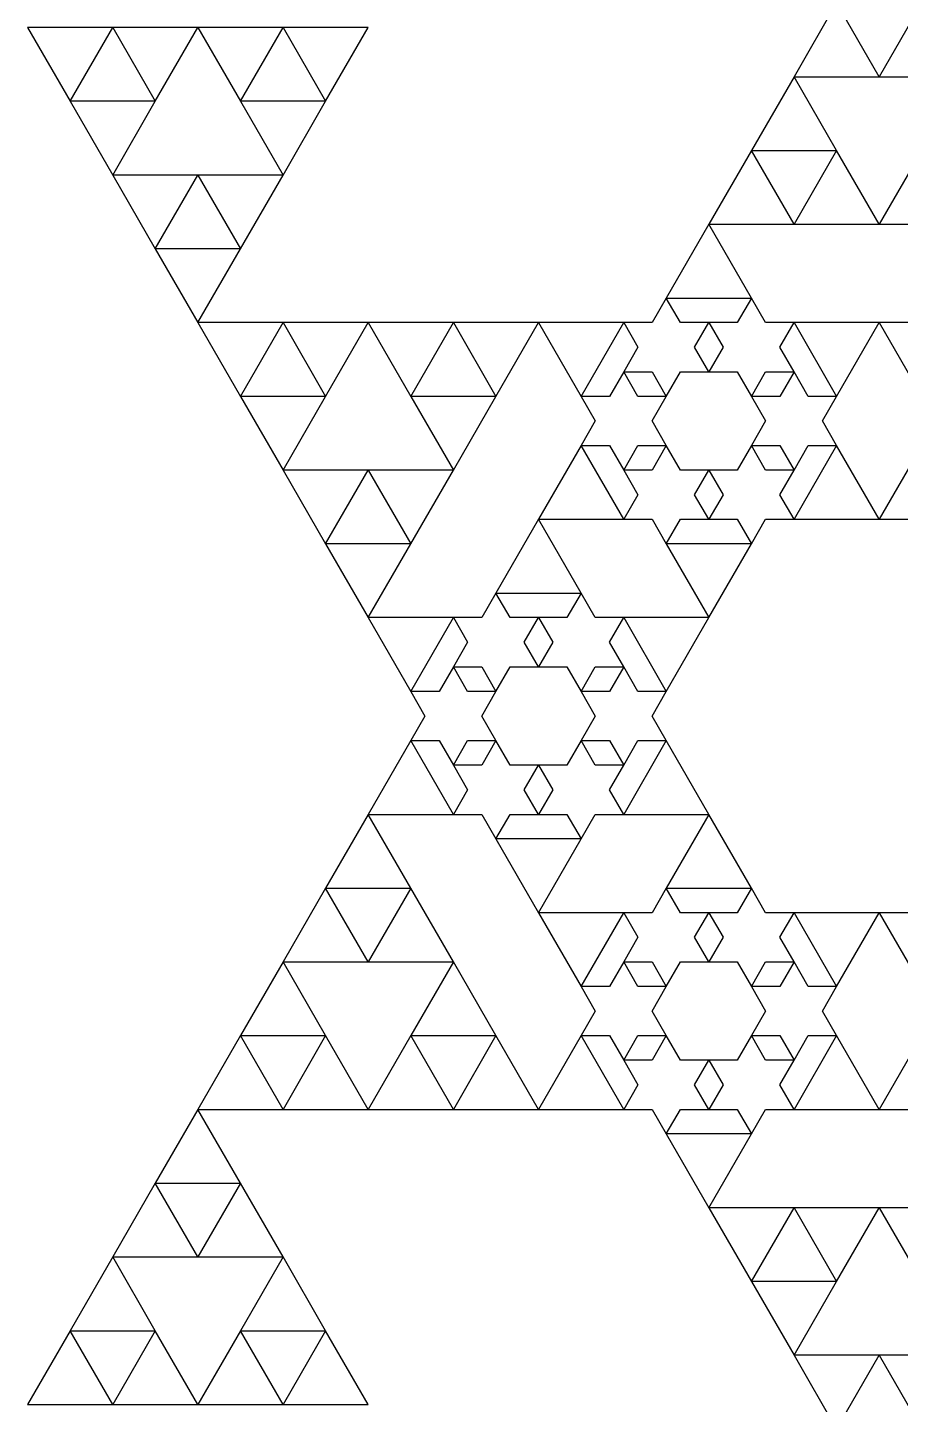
# Model space of a CAD drawing. Header units: metres. Extents: x -50 to 50, y -58 to 58.
# Drawn here: x -22.66 to -18.65, y -3.16 to 3.16 of the extents above; entities that cross this region are included whole.
import ezdxf

# ---------------------------------------------------------------- set-up
doc = ezdxf.new("R2010")
doc.units = ezdxf.units.M

msp = doc.modelspace()

# ---------------------------------------------------------------- linework, layer by layer
for p, q in [((-18.9453, 3.27013), (-19.1406, 2.93184)), ((-18.75, 2.93184), (-18.9453, 3.27013)), ((-18.5547, 3.27013), (-18.75, 2.93184)), ((-22.2656, 3.15738), (-22.6562, 3.15738)), ((-22.6562, 3.15738), (-22.4609, 2.81909)), ((-22.4609, 2.81909), (-22.2656, 3.15738)), ((-21.875, 3.15738), (-22.2656, 3.15738)), ((-22.2656, 3.15738), (-22.0703, 2.81909)), ((-22.0703, 2.81909), (-21.875, 3.15738)), ((-21.4844, 3.15738), (-21.875, 3.15738)), ((-21.875, 3.15738), (-21.6797, 2.81909)), ((-21.6797, 2.81909), (-21.4844, 3.15738)), ((-21.0938, 3.15738), (-21.4844, 3.15738)), ((-21.4844, 3.15738), (-21.2891, 2.81909)), ((-21.2891, 2.81909), (-21.0938, 3.15738)), ((-19.1406, 2.93184), (-19.3359, 2.59355)), ((-19.1406, 2.93184), (-18.75, 2.93184)), ((-18.9453, 2.59355), (-19.1406, 2.93184)), ((-18.75, 2.93184), (-18.3594, 2.93184)), ((-22.0703, 2.81909), (-22.4609, 2.81909)), ((-22.4609, 2.81909), (-22.2656, 2.4808)), ((-22.2656, 2.4808), (-22.0703, 2.81909)), ((-21.2891, 2.81909), (-21.6797, 2.81909)), ((-21.6797, 2.81909), (-21.4844, 2.4808)), ((-21.4844, 2.4808), (-21.2891, 2.81909)), ((-19.3359, 2.59355), (-19.5312, 2.25526)), ((-19.3359, 2.59355), (-18.9453, 2.59355)), ((-19.1406, 2.25526), (-19.3359, 2.59355)), ((-18.9453, 2.59355), (-19.1406, 2.25526)), ((-18.75, 2.25526), (-18.9453, 2.59355)), ((-18.5547, 2.59355), (-18.75, 2.25526)), ((-21.875, 2.4808), (-22.2656, 2.4808)), ((-22.2656, 2.4808), (-22.0703, 2.14252)), ((-22.0703, 2.14252), (-21.875, 2.4808)), ((-21.4844, 2.4808), (-21.875, 2.4808)), ((-21.875, 2.4808), (-21.6797, 2.14252)), ((-21.6797, 2.14252), (-21.4844, 2.4808)), ((-19.5312, 2.25525), (-19.7266, 1.91696)), ((-19.5312, 2.25526), (-19.1406, 2.25526)), ((-19.3359, 1.91696), (-19.5312, 2.25525)), ((-19.1406, 2.25526), (-18.75, 2.25526)), ((-18.75, 2.25526), (-18.3594, 2.25526)), ((-21.6797, 2.14252), (-22.0703, 2.14252)), ((-22.0703, 2.14252), (-21.875, 1.80423)), ((-21.875, 1.80423), (-21.6797, 2.14252)), ((-19.7266, 1.91696), (-19.7917, 1.80421)), ((-19.7266, 1.91696), (-19.3359, 1.91696)), ((-19.6615, 1.80421), (-19.7266, 1.91696)), ((-19.3359, 1.91696), (-19.401, 1.80421)), ((-19.2708, 1.80421), (-19.3359, 1.91696)), ((-21.4844, 1.80421), (-21.875, 1.80421)), ((-21.875, 1.80421), (-21.6797, 1.46593)), ((-21.6797, 1.46593), (-21.4844, 1.80421)), ((-21.0938, 1.80421), (-21.4844, 1.80421)), ((-21.4844, 1.80421), (-21.2891, 1.46593)), ((-21.2891, 1.46593), (-21.0938, 1.80421)), ((-20.7031, 1.80421), (-21.0938, 1.80421)), ((-21.0938, 1.80421), (-20.8984, 1.46593)), ((-20.8984, 1.46593), (-20.7031, 1.80421)), ((-20.3125, 1.80421), (-20.7031, 1.80421)), ((-20.7031, 1.80421), (-20.5078, 1.46593)), ((-20.5078, 1.46593), (-20.3125, 1.80421)), ((-19.9219, 1.80421), (-20.3125, 1.80421)), ((-20.3125, 1.80421), (-20.1172, 1.46593)), ((-20.1172, 1.46593), (-19.9219, 1.80421)), ((-19.7917, 1.80421), (-19.9219, 1.80421)), ((-19.9219, 1.80421), (-19.8568, 1.69144)), ((-19.5312, 1.80421), (-19.6615, 1.80421)), ((-19.5964, 1.69144), (-19.5312, 1.80421)), ((-19.401, 1.80421), (-19.5312, 1.80421)), ((-19.5312, 1.80421), (-19.4661, 1.69144)), ((-19.1406, 1.80421), (-19.2708, 1.80421)), ((-19.2057, 1.69144), (-19.1406, 1.80421)), ((-18.75, 1.80421), (-19.1406, 1.80421)), ((-19.1406, 1.80421), (-18.9453, 1.46593)), ((-18.9453, 1.46593), (-18.75, 1.80421)), ((-18.3594, 1.80421), (-18.75, 1.80421)), ((-18.75, 1.80421), (-18.5547, 1.46593)), ((-19.8568, 1.69144), (-19.9219, 1.57867)), ((-19.5312, 1.57867), (-19.5964, 1.69144)), ((-19.4661, 1.69144), (-19.5312, 1.57867)), ((-19.1406, 1.57867), (-19.2057, 1.69144)), ((-19.9219, 1.57867), (-19.987, 1.46593)), ((-19.9219, 1.57867), (-19.7917, 1.57867)), ((-19.8568, 1.46593), (-19.9219, 1.57867)), ((-19.7917, 1.57867), (-19.7266, 1.46593)), ((-19.7266, 1.46593), (-19.6615, 1.57867)), ((-19.6615, 1.57867), (-19.5312, 1.57867)), ((-19.5312, 1.57867), (-19.401, 1.57867)), ((-19.401, 1.57867), (-19.3359, 1.46593)), ((-19.3359, 1.46593), (-19.2708, 1.57867)), ((-19.2708, 1.57867), (-19.1406, 1.57867)), ((-19.1406, 1.57867), (-19.2057, 1.46593)), ((-19.0755, 1.46593), (-19.1406, 1.57867)), ((-21.2891, 1.46593), (-21.6797, 1.46593)), ((-21.6797, 1.46593), (-21.4844, 1.12764)), ((-21.4844, 1.12764), (-21.2891, 1.46593)), ((-20.5078, 1.46593), (-20.8984, 1.46593)), ((-20.8984, 1.46593), (-20.7031, 1.12764)), ((-20.7031, 1.12764), (-20.5078, 1.46593)), ((-19.987, 1.46593), (-20.1172, 1.46593)), ((-20.1172, 1.46593), (-20.0521, 1.35315)), ((-19.7266, 1.46593), (-19.8568, 1.46593)), ((-19.7917, 1.35315), (-19.7266, 1.46593)), ((-19.2057, 1.46593), (-19.3359, 1.46593)), ((-19.3359, 1.46593), (-19.2708, 1.35315)), ((-18.9453, 1.46593), (-19.0755, 1.46593)), ((-19.0104, 1.35315), (-18.9453, 1.46593)), ((-20.0521, 1.35315), (-20.1172, 1.24039)), ((-19.7266, 1.24039), (-19.7917, 1.35315)), ((-19.2708, 1.35315), (-19.3359, 1.24039)), ((-18.9453, 1.24039), (-19.0104, 1.35315)), ((-20.1172, 1.24039), (-20.3125, 0.9021)), ((-20.1172, 1.24039), (-19.987, 1.24039)), ((-19.9219, 0.9021), (-20.1172, 1.24039)), ((-19.987, 1.24039), (-19.9219, 1.12764)), ((-19.9219, 1.12764), (-19.8568, 1.24039)), ((-19.8568, 1.24039), (-19.7266, 1.24039)), ((-19.7266, 1.24039), (-19.7917, 1.12764)), ((-19.6615, 1.12764), (-19.7266, 1.24039)), ((-19.3359, 1.24039), (-19.401, 1.12764)), ((-19.3359, 1.24039), (-19.2057, 1.24039)), ((-19.2708, 1.12764), (-19.3359, 1.24039)), ((-19.2057, 1.24039), (-19.1406, 1.12764)), ((-19.1406, 1.12764), (-19.0755, 1.24039)), ((-18.9453, 1.24039), (-19.1406, 0.9021)), ((-19.0755, 1.24039), (-18.9453, 1.24039)), ((-18.75, 0.9021), (-18.9453, 1.24039)), ((-18.5547, 1.24039), (-18.75, 0.9021)), ((-21.0938, 1.12764), (-21.4844, 1.12764)), ((-21.4844, 1.12764), (-21.2891, 0.78935)), ((-21.2891, 0.78935), (-21.0938, 1.12764)), ((-20.7031, 1.12764), (-21.0938, 1.12764)), ((-21.0938, 1.12764), (-20.8984, 0.78935)), ((-20.8984, 0.78935), (-20.7031, 1.12764)), ((-19.7917, 1.12764), (-19.9219, 1.12764)), ((-19.9219, 1.12764), (-19.8568, 1.01486)), ((-19.5312, 1.12764), (-19.6615, 1.12764)), ((-19.5964, 1.01486), (-19.5312, 1.12764)), ((-19.401, 1.12764), (-19.5312, 1.12764)), ((-19.5312, 1.12764), (-19.4661, 1.01486)), ((-19.1406, 1.12764), (-19.2708, 1.12764)), ((-19.2057, 1.01486), (-19.1406, 1.12764)), ((-19.8568, 1.01486), (-19.9219, 0.9021)), ((-19.5312, 0.9021), (-19.5964, 1.01486)), ((-19.4661, 1.01486), (-19.5312, 0.9021)), ((-19.1406, 0.9021), (-19.2057, 1.01486)), ((-20.3125, 0.90208), (-20.5078, 0.5638)), ((-20.3125, 0.9021), (-19.9219, 0.9021)), ((-20.1172, 0.5638), (-20.3125, 0.90208)), ((-19.9219, 0.9021), (-19.7917, 0.9021)), ((-19.7917, 0.9021), (-19.7266, 0.78935)), ((-19.7266, 0.78935), (-19.6615, 0.9021)), ((-19.6615, 0.9021), (-19.5312, 0.9021)), ((-19.5312, 0.9021), (-19.401, 0.9021)), ((-19.401, 0.9021), (-19.3359, 0.78935)), ((-19.3359, 0.78935), (-19.2708, 0.9021)), ((-19.2708, 0.9021), (-19.1406, 0.9021)), ((-19.1406, 0.9021), (-18.75, 0.9021)), ((-18.75, 0.9021), (-18.3594, 0.9021)), ((-20.8984, 0.78935), (-21.2891, 0.78935)), ((-21.2891, 0.78935), (-21.0938, 0.45106)), ((-21.0938, 0.45106), (-20.8984, 0.78935)), ((-19.3359, 0.78935), (-19.7266, 0.78935)), ((-19.7266, 0.78935), (-19.5312, 0.45106)), ((-19.5312, 0.45106), (-19.3359, 0.78935)), ((-20.5078, 0.5638), (-20.5729, 0.45105)), ((-20.5078, 0.5638), (-20.1172, 0.5638)), ((-20.4427, 0.45105), (-20.5078, 0.5638)), ((-20.1172, 0.5638), (-20.1823, 0.45105)), ((-20.0521, 0.45105), (-20.1172, 0.5638)), ((-20.7031, 0.45105), (-21.0938, 0.45105)), ((-21.0938, 0.45105), (-20.8984, 0.11276)), ((-20.8984, 0.11276), (-20.7031, 0.45105)), ((-20.5729, 0.45105), (-20.7031, 0.45105)), ((-20.7031, 0.45105), (-20.638, 0.33829)), ((-20.3125, 0.45105), (-20.4427, 0.45105)), ((-20.3776, 0.33829), (-20.3125, 0.45105)), ((-20.1823, 0.45105), (-20.3125, 0.45105)), ((-20.3125, 0.45105), (-20.2474, 0.33829)), ((-19.9219, 0.45105), (-20.0521, 0.45105)), ((-19.987, 0.33829), (-19.9219, 0.45105)), ((-19.5312, 0.45105), (-19.9219, 0.45105)), ((-19.9219, 0.45105), (-19.7266, 0.11276)), ((-19.7266, 0.11276), (-19.5312, 0.45105)), ((-20.638, 0.33829), (-20.7031, 0.22551)), ((-20.3125, 0.22551), (-20.3776, 0.33829)), ((-20.2474, 0.33829), (-20.3125, 0.22551)), ((-19.9219, 0.22551), (-19.987, 0.33829)), ((-20.7031, 0.22551), (-20.7682, 0.11276)), ((-20.7031, 0.22551), (-20.5729, 0.22551)), ((-20.638, 0.11276), (-20.7031, 0.22551)), ((-20.5729, 0.22551), (-20.5078, 0.11276)), ((-20.5078, 0.11276), (-20.4427, 0.22551)), ((-20.4427, 0.22551), (-20.3125, 0.22551)), ((-20.3125, 0.22551), (-20.1823, 0.22551)), ((-20.1823, 0.22551), (-20.1172, 0.11276)), ((-20.1172, 0.11276), (-20.0521, 0.22551)), ((-20.0521, 0.22551), (-19.9219, 0.22551)), ((-19.9219, 0.22551), (-19.987, 0.11276)), ((-19.8568, 0.11276), (-19.9219, 0.22551)), ((-20.7682, 0.11276), (-20.8984, 0.11276)), ((-20.8984, 0.11276), (-20.8333, 0)), ((-20.5078, 0.11276), (-20.638, 0.11276)), ((-20.5729, 0), (-20.5078, 0.11276)), ((-19.987, 0.11276), (-20.1172, 0.11276)), ((-20.1172, 0.11276), (-20.0521, 0)), ((-19.7266, 0.11276), (-19.8568, 0.11276)), ((-19.7917, 0), (-19.7266, 0.11276)), ((-20.8333, 0), (-20.8984, -0.11276)), ((-20.5078, -0.11276), (-20.5729, 0)), ((-20.0521, 0), (-20.1172, -0.11276)), ((-19.7266, -0.11276), (-19.7917, 0)), ((-20.8984, -0.11276), (-21.0938, -0.45105)), ((-20.8984, -0.11276), (-20.7682, -0.11276)), ((-20.7031, -0.45105), (-20.8984, -0.11276)), ((-20.7682, -0.11276), (-20.7031, -0.22551)), ((-20.7031, -0.22551), (-20.638, -0.11276)), ((-20.638, -0.11276), (-20.5078, -0.11276)), ((-20.5078, -0.11276), (-20.5729, -0.22551)), ((-20.4427, -0.22551), (-20.5078, -0.11276)), ((-20.1172, -0.11276), (-20.1823, -0.22551)), ((-20.1172, -0.11276), (-19.987, -0.11276)), ((-20.0521, -0.22551), (-20.1172, -0.11276)), ((-19.987, -0.11276), (-19.9219, -0.22551)), ((-19.9219, -0.22551), (-19.8568, -0.11276)), ((-19.7266, -0.11276), (-19.9219, -0.45105)), ((-19.8568, -0.11276), (-19.7266, -0.11276)), ((-19.5312, -0.45105), (-19.7266, -0.11276)), ((-20.5729, -0.22551), (-20.7031, -0.22551)), ((-20.7031, -0.22551), (-20.638, -0.33829)), ((-20.3125, -0.22551), (-20.4427, -0.22551)), ((-20.3776, -0.33829), (-20.3125, -0.22551)), ((-20.1823, -0.22551), (-20.3125, -0.22551)), ((-20.3125, -0.22551), (-20.2474, -0.33829)), ((-19.9219, -0.22551), (-20.0521, -0.22551)), ((-19.987, -0.33829), (-19.9219, -0.22551)), ((-20.638, -0.33829), (-20.7031, -0.45105)), ((-20.3125, -0.45105), (-20.3776, -0.33829)), ((-20.2474, -0.33829), (-20.3125, -0.45105)), ((-19.9219, -0.45105), (-19.987, -0.33829)), ((-21.0938, -0.45106), (-21.2891, -0.78935)), ((-21.0938, -0.45105), (-20.7031, -0.45105)), ((-20.8984, -0.78935), (-21.0938, -0.45106)), ((-20.7031, -0.45105), (-20.5729, -0.45105)), ((-20.5729, -0.45105), (-20.5078, -0.5638)), ((-20.5078, -0.5638), (-20.4427, -0.45105)), ((-20.4427, -0.45105), (-20.3125, -0.45105)), ((-20.3125, -0.45105), (-20.1823, -0.45105)), ((-20.1823, -0.45105), (-20.1172, -0.5638)), ((-20.1172, -0.5638), (-20.0521, -0.45105)), ((-20.0521, -0.45105), (-19.9219, -0.45105)), ((-19.9219, -0.45105), (-19.5312, -0.45105)), ((-19.5312, -0.45106), (-19.7266, -0.78935)), ((-19.3359, -0.78935), (-19.5312, -0.45106)), ((-20.1172, -0.5638), (-20.5078, -0.5638)), ((-20.5078, -0.5638), (-20.3125, -0.90208)), ((-20.3125, -0.90208), (-20.1172, -0.5638)), ((-21.2891, -0.78935), (-21.4844, -1.12764)), ((-21.2891, -0.78935), (-20.8984, -0.78935)), ((-21.0938, -1.12764), (-21.2891, -0.78935)), ((-20.8984, -0.78935), (-21.0938, -1.12764)), ((-20.7031, -1.12764), (-20.8984, -0.78935)), ((-19.7266, -0.78935), (-19.7917, -0.9021)), ((-19.7266, -0.78935), (-19.3359, -0.78935)), ((-19.6615, -0.9021), (-19.7266, -0.78935)), ((-19.3359, -0.78935), (-19.401, -0.9021)), ((-19.2708, -0.9021), (-19.3359, -0.78935)), ((-19.9219, -0.9021), (-20.3125, -0.9021)), ((-20.3125, -0.9021), (-20.1172, -1.24039)), ((-20.1172, -1.24039), (-19.9219, -0.9021)), ((-19.7917, -0.9021), (-19.9219, -0.9021)), ((-19.9219, -0.9021), (-19.8568, -1.01486)), ((-19.5312, -0.9021), (-19.6615, -0.9021)), ((-19.5964, -1.01486), (-19.5312, -0.9021)), ((-19.401, -0.9021), (-19.5312, -0.9021)), ((-19.5312, -0.9021), (-19.4661, -1.01486)), ((-19.1406, -0.9021), (-19.2708, -0.9021)), ((-19.2057, -1.01486), (-19.1406, -0.9021)), ((-18.75, -0.9021), (-19.1406, -0.9021)), ((-19.1406, -0.9021), (-18.9453, -1.24039)), ((-18.9453, -1.24039), (-18.75, -0.9021)), ((-18.3594, -0.9021), (-18.75, -0.9021)), ((-18.75, -0.9021), (-18.5547, -1.24039)), ((-19.8568, -1.01486), (-19.9219, -1.12764)), ((-19.5312, -1.12764), (-19.5964, -1.01486)), ((-19.4661, -1.01486), (-19.5312, -1.12764)), ((-19.1406, -1.12764), (-19.2057, -1.01486)), ((-21.4844, -1.12764), (-21.6797, -1.46593)), ((-21.4844, -1.12764), (-21.0938, -1.12764)), ((-21.2891, -1.46593), (-21.4844, -1.12764)), ((-21.0938, -1.12764), (-20.7031, -1.12764)), ((-20.7031, -1.12764), (-20.8984, -1.46593)), ((-20.5078, -1.46593), (-20.7031, -1.12764)), ((-19.9219, -1.12764), (-19.987, -1.24039)), ((-19.9219, -1.12764), (-19.7917, -1.12764)), ((-19.8568, -1.24039), (-19.9219, -1.12764)), ((-19.7917, -1.12764), (-19.7266, -1.24039)), ((-19.7266, -1.24039), (-19.6615, -1.12764)), ((-19.6615, -1.12764), (-19.5312, -1.12764)), ((-19.5312, -1.12764), (-19.401, -1.12764)), ((-19.401, -1.12764), (-19.3359, -1.24039)), ((-19.3359, -1.24039), (-19.2708, -1.12764)), ((-19.2708, -1.12764), (-19.1406, -1.12764)), ((-19.1406, -1.12764), (-19.2057, -1.24039)), ((-19.0755, -1.24039), (-19.1406, -1.12764)), ((-19.987, -1.24039), (-20.1172, -1.24039)), ((-20.1172, -1.24039), (-20.0521, -1.35315)), ((-19.7266, -1.24039), (-19.8568, -1.24039)), ((-19.7917, -1.35315), (-19.7266, -1.24039)), ((-19.2057, -1.24039), (-19.3359, -1.24039)), ((-19.3359, -1.24039), (-19.2708, -1.35315)), ((-18.9453, -1.24039), (-19.0755, -1.24039)), ((-19.0104, -1.35315), (-18.9453, -1.24039)), ((-20.0521, -1.35315), (-20.1172, -1.46593)), ((-19.7266, -1.46593), (-19.7917, -1.35315)), ((-19.2708, -1.35315), (-19.3359, -1.46593)), ((-18.9453, -1.46593), (-19.0104, -1.35315)), ((-21.6797, -1.46593), (-21.875, -1.80421)), ((-21.6797, -1.46593), (-21.2891, -1.46593)), ((-21.4844, -1.80421), (-21.6797, -1.46593)), ((-21.2891, -1.46593), (-21.4844, -1.80421)), ((-21.0938, -1.80421), (-21.2891, -1.46593)), ((-20.8984, -1.46593), (-21.0938, -1.80421)), ((-20.8984, -1.46593), (-20.5078, -1.46593)), ((-20.7031, -1.80421), (-20.8984, -1.46593)), ((-20.5078, -1.46593), (-20.7031, -1.80421)), ((-20.3125, -1.80421), (-20.5078, -1.46593)), ((-20.1172, -1.46593), (-20.3125, -1.80421)), ((-20.1172, -1.46593), (-19.987, -1.46593)), ((-19.9219, -1.80421), (-20.1172, -1.46593)), ((-19.987, -1.46593), (-19.9219, -1.57867)), ((-19.9219, -1.57867), (-19.8568, -1.46593)), ((-19.8568, -1.46593), (-19.7266, -1.46593)), ((-19.7266, -1.46593), (-19.7917, -1.57867)), ((-19.6615, -1.57867), (-19.7266, -1.46593)), ((-19.3359, -1.46593), (-19.401, -1.57867)), ((-19.3359, -1.46593), (-19.2057, -1.46593)), ((-19.2708, -1.57867), (-19.3359, -1.46593)), ((-19.2057, -1.46593), (-19.1406, -1.57867)), ((-19.1406, -1.57867), (-19.0755, -1.46593)), ((-18.9453, -1.46593), (-19.1406, -1.80421)), ((-19.0755, -1.46593), (-18.9453, -1.46593)), ((-18.75, -1.80421), (-18.9453, -1.46593)), ((-18.5547, -1.46593), (-18.75, -1.80421)), ((-19.7917, -1.57867), (-19.9219, -1.57867)), ((-19.9219, -1.57867), (-19.8568, -1.69144)), ((-19.5312, -1.57867), (-19.6615, -1.57867)), ((-19.5964, -1.69144), (-19.5312, -1.57867)), ((-19.401, -1.57867), (-19.5312, -1.57867)), ((-19.5312, -1.57867), (-19.4661, -1.69144)), ((-19.1406, -1.57867), (-19.2708, -1.57867)), ((-19.2057, -1.69144), (-19.1406, -1.57867)), ((-19.8568, -1.69144), (-19.9219, -1.80421)), ((-19.5312, -1.80421), (-19.5964, -1.69144)), ((-19.4661, -1.69144), (-19.5312, -1.80421)), ((-19.1406, -1.80421), (-19.2057, -1.69144)), ((-21.875, -1.80423), (-22.0703, -2.14252)), ((-21.875, -1.80421), (-21.4844, -1.80421)), ((-21.6797, -2.14252), (-21.875, -1.80423)), ((-21.4844, -1.80421), (-21.0938, -1.80421)), ((-21.0938, -1.80421), (-20.7031, -1.80421)), ((-20.7031, -1.80421), (-20.3125, -1.80421)), ((-20.3125, -1.80421), (-19.9219, -1.80421)), ((-19.9219, -1.80421), (-19.7917, -1.80421)), ((-19.7917, -1.80421), (-19.7266, -1.91696)), ((-19.7266, -1.91696), (-19.6615, -1.80421)), ((-19.6615, -1.80421), (-19.5312, -1.80421)), ((-19.5312, -1.80421), (-19.401, -1.80421)), ((-19.401, -1.80421), (-19.3359, -1.91696)), ((-19.3359, -1.91696), (-19.2708, -1.80421)), ((-19.2708, -1.80421), (-19.1406, -1.80421)), ((-19.1406, -1.80421), (-18.75, -1.80421)), ((-18.75, -1.80421), (-18.3594, -1.80421)), ((-19.3359, -1.91696), (-19.7266, -1.91696)), ((-19.7266, -1.91696), (-19.5312, -2.25525)), ((-19.5312, -2.25525), (-19.3359, -1.91696)), ((-22.0703, -2.14252), (-22.2656, -2.4808)), ((-22.0703, -2.14252), (-21.6797, -2.14252)), ((-21.875, -2.4808), (-22.0703, -2.14252)), ((-21.6797, -2.14252), (-21.875, -2.4808)), ((-21.4844, -2.4808), (-21.6797, -2.14252)), ((-19.1406, -2.25526), (-19.5312, -2.25526)), ((-19.5312, -2.25526), (-19.3359, -2.59355)), ((-19.3359, -2.59355), (-19.1406, -2.25526)), ((-18.75, -2.25526), (-19.1406, -2.25526)), ((-19.1406, -2.25526), (-18.9453, -2.59355)), ((-18.9453, -2.59355), (-18.75, -2.25526)), ((-18.3594, -2.25526), (-18.75, -2.25526)), ((-18.75, -2.25526), (-18.5547, -2.59355)), ((-22.2656, -2.4808), (-22.4609, -2.81909)), ((-22.2656, -2.4808), (-21.875, -2.4808)), ((-22.0703, -2.81909), (-22.2656, -2.4808)), ((-21.875, -2.4808), (-21.4844, -2.4808)), ((-21.4844, -2.4808), (-21.6797, -2.81909)), ((-21.2891, -2.81909), (-21.4844, -2.4808)), ((-18.9453, -2.59355), (-19.3359, -2.59355)), ((-19.3359, -2.59355), (-19.1406, -2.93184)), ((-19.1406, -2.93184), (-18.9453, -2.59355)), ((-22.4609, -2.81909), (-22.6562, -3.15738)), ((-22.4609, -2.81909), (-22.0703, -2.81909)), ((-22.2656, -3.15738), (-22.4609, -2.81909)), ((-22.0703, -2.81909), (-22.2656, -3.15738)), ((-21.875, -3.15738), (-22.0703, -2.81909)), ((-21.6797, -2.81909), (-21.875, -3.15738)), ((-21.6797, -2.81909), (-21.2891, -2.81909)), ((-21.4844, -3.15738), (-21.6797, -2.81909)), ((-21.2891, -2.81909), (-21.4844, -3.15738)), ((-21.0938, -3.15738), (-21.2891, -2.81909)), ((-18.75, -2.93184), (-19.1406, -2.93184)), ((-19.1406, -2.93184), (-18.9453, -3.27013)), ((-18.9453, -3.27013), (-18.75, -2.93184)), ((-18.3594, -2.93184), (-18.75, -2.93184)), ((-18.75, -2.93184), (-18.5547, -3.27013)), ((-22.6562, -3.15738), (-22.2656, -3.15738)), ((-22.2656, -3.15738), (-21.875, -3.15738)), ((-21.875, -3.15738), (-21.4844, -3.15738)), ((-21.4844, -3.15738), (-21.0938, -3.15738))]:
    msp.add_line(p, q)

doc.saveas('drawing.dxf')
